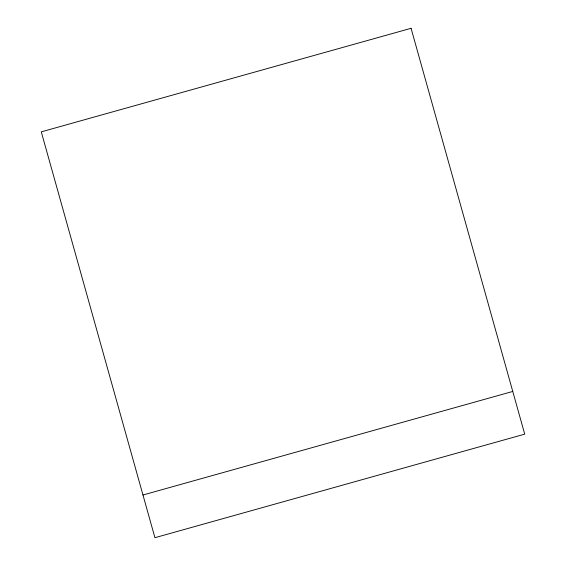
<?xml version="1.0" encoding="UTF-8"?>
<svg xmlns="http://www.w3.org/2000/svg" width="566" height="566" viewBox="0 0 566 566"><rect width="100%" height="100%" fill="white"/><g stroke="black" fill="none" stroke-linecap="round" stroke-linejoin="round"><path stroke-width="0.85" d="M142.972 495.002L512.768 391.446M411.072 28.3L41.276 131.857L154.928 537.7L524.724 434.143L411.072 28.3"/></g></svg>
